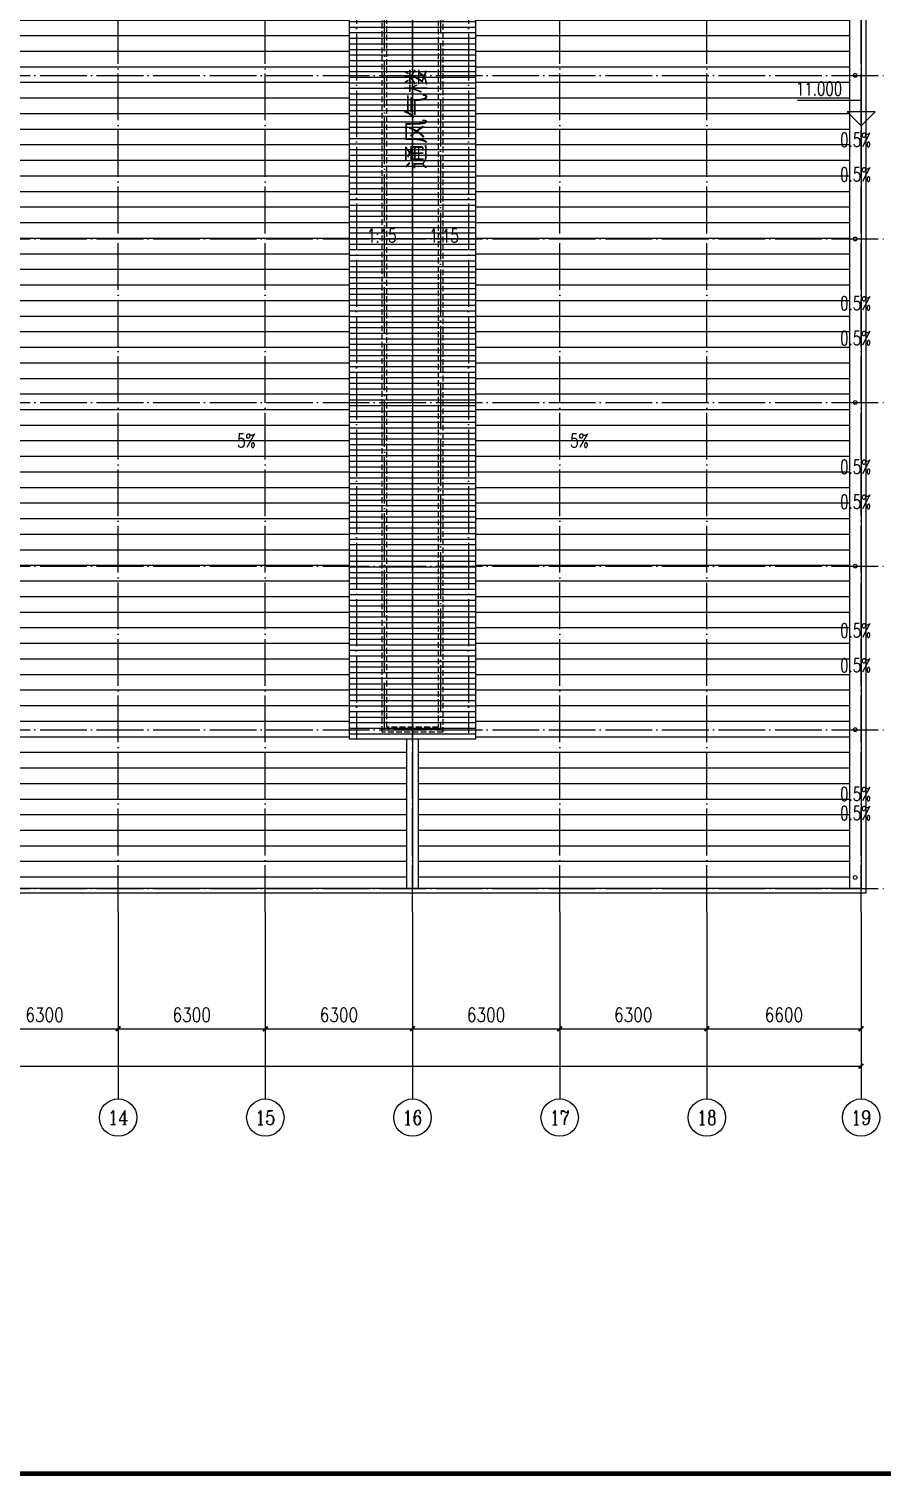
# Model space of a CAD drawing. Extents: x -21908402 to 2288787, y 79687 to 5079726.
# Drawn here: x 2198692 to 2235210, y 200387 to 262318 of the extents above; entities that cross this region are included whole.
import ezdxf
from ezdxf.enums import TextEntityAlignment as Align

# ---------------------------------------------------------------- set-up
doc = ezdxf.new("R2010")
doc.units = 0
doc.header["$LTSCALE"] = 1000
doc.linetypes.add('DASH', pattern=[0.35, 0.25, -0.1])
doc.linetypes.add('DOTE', pattern=[2.42, 2, -0.2, 0.02, -0.2])
doc.layers.get('0').update_dxf_attribs({"linetype": 'CONTINUOUS'})
doc.layers.get('DEFPOINTS').update_dxf_attribs({"linetype": 'CONTINUOUS'})
for name, color, linetype in [('AXIS', 3, 'CONTINUOUS'), ('AXIS_TEXT', 7, 'CONTINUOUS'), ('DIM_ELEV', 3, 'CONTINUOUS'), ('DIM_SYMB', 3, 'CONTINUOUS'), ('DOTE', 1, 'DOTE'), ('PUB_TEXT', 7, 'CONTINUOUS'), ('PUB_TITLE', 4, 'CONTINUOUS'), ('填充', 8, 'CONTINUOUS')]:
    doc.layers.add(name, color=color, linetype=linetype)
doc.styles.add('_TCH_AXIS', font='COMPLEX', dxfattribs={"bigfont": 'GBCBIG'})
doc.styles.add('_TCH_DIM', font='SIMPLEX', dxfattribs={"bigfont": 'GBCBIG'})
doc.styles.add('_TCH_DYN', font='')
doc.styles.add('COMPLEX', font='COMPLEX')
doc.styles.add('DIM_FONT', font='simplex.shx', dxfattribs={"width": 0.8})
doc.styles.get('_TCH_DYN').set_extended_font_data('SimSun')
doc.dimstyles.new('DIMN200', dxfattribs={"dimscale": 2, "dimtxt": 300, "dimasz": 100, "dimexe": 250, "dimexo": 300, "dimgap": 150, "dimtad": 1, "dimdec": 0, "dimzin": 0, "dimtxsty": 'DIM_FONT', "dimblk": 'ARCHTICK', "dimcen": 0.09, "dimclrt": 7, "dimazin": 3, "dimtfac": 1, "dimtdec": 0, "dimtix": 1, "dimtmove": 0, "dimatfit": 3, "dimtolj": 1, "dimtzin": 0})

# ---------------------------------------------------------------- blocks, each defined once
blk = doc.blocks.new('YS')
for centre in [(2120529, 260330), (2120529, 253330), (2120529, 246330), (2120529, 239330), (2120529, 232330), (2120529, 226003)]:
    blk.add_circle(centre, 80)
at = {"layer": 'DIM_SYMB'}
for points in [[(2120562, 262576, 0, 0, 0), (2120562, 261304, 160, 0, 0), (2120562, 260704, 0, 0, 0)], [(2120562, 258083, 0, 0, 0), (2120562, 259355, 160, 0, 0), (2120562, 259955, 0, 0, 0)], [(2120562, 255576, 0, 0, 0), (2120562, 254304, 160, 0, 0), (2120562, 253704, 0, 0, 0)], [(2120562, 251083, 0, 0, 0), (2120562, 252355, 160, 0, 0), (2120562, 252955, 0, 0, 0)], [(2120562, 248576, 0, 0, 0), (2120562, 247304, 160, 0, 0), (2120562, 246704, 0, 0, 0)], [(2120562, 244083, 0, 0, 0), (2120562, 245355, 160, 0, 0), (2120562, 245955, 0, 0, 0)], [(2120562, 241576, 0, 0, 0), (2120562, 240304, 160, 0, 0), (2120562, 239704, 0, 0, 0)], [(2120562, 237083, 0, 0, 0), (2120562, 238355, 160, 0, 0), (2120562, 238955, 0, 0, 0)], [(2120562, 234576, 0, 0, 0), (2120562, 233304, 160, 0, 0), (2120562, 232704, 0, 0, 0)], [(2120562, 230083, 0, 0, 0), (2120562, 231355, 160, 0, 0), (2120562, 231955, 0, 0, 0)], [(2120562, 228250, 0, 0, 0), (2120562, 226978, 160, 0, 0), (2120562, 226378, 0, 0, 0)]]:
    blk.add_lwpolyline(points, format="xyseb", dxfattribs=at)
at = {"layer": 'PUB_TEXT', "style": '_TCH_DIM', "width": 0.705882}
for p in [(2119882, 257278), (2119882, 255786), (2119882, 250278), (2119882, 248786), (2119882, 243278), (2119882, 241786), (2119882, 236278), (2119882, 234786), (2119882, 229278), (2119882, 228460)]:
    blk.add_text('0.5%%%', height=595, dxfattribs=at).set_placement(p)
blk = doc.blocks.new('_ARCHTICK')
at = {"color": 0, "linetype": 'BYBLOCK', "const_width": 0.4}
blk.add_lwpolyline([(-0.5, -0.5), (0.5, 0.5)], dxfattribs=at)
blk = doc.blocks.new('*D557')
at = {"layer": 'AXIS', "color": 0}
for p, q in [((2196210, 223930), (2196210, 219030)), ((2202510, 223930), (2202510, 219030)), ((2196210, 219530), (2202510, 219530))]:
    blk.add_line(p, q, dxfattribs=at)
at = {"layer": 'DEFPOINTS', "color": 0}
for p in [(2196210, 224530), (2202510, 224530), (2202510, 219530)]:
    blk.add_point(p, dxfattribs=at)
at = {"layer": 'AXIS', "color": 0, "xscale": 200, "yscale": 200, "zscale": 200, "rotation": 180}
blk.add_blockref('_ARCHTICK', (2196210, 219530), dxfattribs=at)
at = {"layer": 'AXIS', "color": 0, "xscale": 200, "yscale": 200, "zscale": 200}
blk.add_blockref('_ARCHTICK', (2202510, 219530), dxfattribs=at)
at = {"layer": 'AXIS', "color": 7, "insert": (2199360, 220130), "char_height": 600, "attachment_point": 5, "style": 'DIM_FONT'}
blk.add_mtext('\\A1;6300', dxfattribs=at)
blk = doc.blocks.new('*D558')
at = {"layer": 'AXIS', "color": 0}
for p, q in [((2202510, 223930), (2202510, 219030)), ((2208810, 223930), (2208810, 219030)), ((2202510, 219530), (2208810, 219530))]:
    blk.add_line(p, q, dxfattribs=at)
at = {"layer": 'DEFPOINTS', "color": 0}
for p in [(2202510, 224530), (2208810, 224530), (2208810, 219530)]:
    blk.add_point(p, dxfattribs=at)
at = {"layer": 'AXIS', "color": 0, "xscale": 200, "yscale": 200, "zscale": 200, "rotation": 180}
blk.add_blockref('_ARCHTICK', (2202510, 219530), dxfattribs=at)
at = {"layer": 'AXIS', "color": 0, "xscale": 200, "yscale": 200, "zscale": 200}
blk.add_blockref('_ARCHTICK', (2208810, 219530), dxfattribs=at)
at = {"layer": 'AXIS', "color": 7, "insert": (2205660, 220130), "char_height": 600, "attachment_point": 5, "style": 'DIM_FONT'}
blk.add_mtext('\\A1;6300', dxfattribs=at)
blk = doc.blocks.new('*D559')
at = {"layer": 'AXIS', "color": 0}
for p, q in [((2208810, 223930), (2208810, 219030)), ((2215110, 223930), (2215110, 219030)), ((2208810, 219530), (2215110, 219530))]:
    blk.add_line(p, q, dxfattribs=at)
at = {"layer": 'DEFPOINTS', "color": 0}
for p in [(2208810, 224530), (2215110, 224530), (2215110, 219530)]:
    blk.add_point(p, dxfattribs=at)
at = {"layer": 'AXIS', "color": 0, "xscale": 200, "yscale": 200, "zscale": 200, "rotation": 180}
blk.add_blockref('_ARCHTICK', (2208810, 219530), dxfattribs=at)
at = {"layer": 'AXIS', "color": 0, "xscale": 200, "yscale": 200, "zscale": 200}
blk.add_blockref('_ARCHTICK', (2215110, 219530), dxfattribs=at)
at = {"layer": 'AXIS', "color": 7, "insert": (2211960, 220130), "char_height": 600, "attachment_point": 5, "style": 'DIM_FONT'}
blk.add_mtext('\\A1;6300', dxfattribs=at)
blk = doc.blocks.new('*D560')
at = {"layer": 'AXIS', "color": 0}
for p, q in [((2215110, 223930), (2215110, 219030)), ((2221410, 223930), (2221410, 219030)), ((2215110, 219530), (2221410, 219530))]:
    blk.add_line(p, q, dxfattribs=at)
at = {"layer": 'DEFPOINTS', "color": 0}
for p in [(2215110, 224530), (2221410, 224530), (2221410, 219530)]:
    blk.add_point(p, dxfattribs=at)
at = {"layer": 'AXIS', "color": 0, "xscale": 200, "yscale": 200, "zscale": 200, "rotation": 180}
blk.add_blockref('_ARCHTICK', (2215110, 219530), dxfattribs=at)
at = {"layer": 'AXIS', "color": 0, "xscale": 200, "yscale": 200, "zscale": 200}
blk.add_blockref('_ARCHTICK', (2221410, 219530), dxfattribs=at)
at = {"layer": 'AXIS', "color": 7, "insert": (2218260, 220130), "char_height": 600, "attachment_point": 5, "style": 'DIM_FONT'}
blk.add_mtext('\\A1;6300', dxfattribs=at)
blk = doc.blocks.new('*D561')
at = {"layer": 'AXIS', "color": 0}
for p, q in [((2221410, 223930), (2221410, 219030)), ((2227710, 223930), (2227710, 219030)), ((2221410, 219530), (2227710, 219530))]:
    blk.add_line(p, q, dxfattribs=at)
at = {"layer": 'DEFPOINTS', "color": 0}
for p in [(2221410, 224530), (2227710, 224530), (2227710, 219530)]:
    blk.add_point(p, dxfattribs=at)
at = {"layer": 'AXIS', "color": 0, "xscale": 200, "yscale": 200, "zscale": 200, "rotation": 180}
blk.add_blockref('_ARCHTICK', (2221410, 219530), dxfattribs=at)
at = {"layer": 'AXIS', "color": 0, "xscale": 200, "yscale": 200, "zscale": 200}
blk.add_blockref('_ARCHTICK', (2227710, 219530), dxfattribs=at)
at = {"layer": 'AXIS', "color": 7, "insert": (2224560, 220130), "char_height": 600, "attachment_point": 5, "style": 'DIM_FONT'}
blk.add_mtext('\\A1;6300', dxfattribs=at)
blk = doc.blocks.new('*D562')
at = {"layer": 'AXIS', "color": 0}
for p, q in [((2227710, 223930), (2227710, 219030)), ((2234310, 223930), (2234310, 219030)), ((2227710, 219530), (2234310, 219530))]:
    blk.add_line(p, q, dxfattribs=at)
at = {"layer": 'DEFPOINTS', "color": 0}
for p in [(2227710, 224530), (2234310, 224530), (2234310, 219530)]:
    blk.add_point(p, dxfattribs=at)
at = {"layer": 'AXIS', "color": 0, "xscale": 200, "yscale": 200, "zscale": 200, "rotation": 180}
blk.add_blockref('_ARCHTICK', (2227710, 219530), dxfattribs=at)
at = {"layer": 'AXIS', "color": 0, "xscale": 200, "yscale": 200, "zscale": 200}
blk.add_blockref('_ARCHTICK', (2234310, 219530), dxfattribs=at)
at = {"layer": 'AXIS', "color": 7, "insert": (2231010, 220130), "char_height": 600, "attachment_point": 5, "style": 'DIM_FONT'}
blk.add_mtext('\\A1;6600', dxfattribs=at)
blk = doc.blocks.new('*D563')
at = {"layer": 'AXIS', "color": 0}
for p, q in [((2120310, 223930), (2120310, 217430)), ((2234310, 223930), (2234310, 217430)), ((2120310, 217930), (2234310, 217930))]:
    blk.add_line(p, q, dxfattribs=at)
at = {"layer": 'DEFPOINTS', "color": 0}
for p in [(2120310, 224530), (2234310, 224530), (2234310, 217930)]:
    blk.add_point(p, dxfattribs=at)
at = {"layer": 'AXIS', "color": 0, "xscale": 200, "yscale": 200, "zscale": 200, "rotation": 180}
blk.add_blockref('_ARCHTICK', (2120310, 217930), dxfattribs=at)
at = {"layer": 'AXIS', "color": 0, "xscale": 200, "yscale": 200, "zscale": 200}
blk.add_blockref('_ARCHTICK', (2234310, 217930), dxfattribs=at)
at = {"layer": 'AXIS', "color": 7, "insert": (2177310, 218530), "char_height": 600, "attachment_point": 5, "style": 'DIM_FONT'}
blk.add_mtext('\\A1;114000', dxfattribs=at)
blk = doc.blocks.new('_AXISO')
blk.add_circle((0, 0), 0.5)
at = {"layer": 'AXIS_TEXT', "style": 'COMPLEX', "width": 1.041667}
blk.add_attdef('A', text='', height=0.56, dxfattribs=at).set_placement((-0.25, -0.28), (0.25, -0.28), align=Align.FIT)

msp = doc.modelspace()

# ---------------------------------------------------------------- hatches: boundary and pattern name
h = msp.add_hatch()
h.set_pattern_fill('ANSI31', color=250, scale=150, angle=-45, style=0)
h.set_pattern_definition([(360, (1965482.36, 2109532.02), (9e-14, 238.125), [])])
h.paths.add_polyline_path([(2217810, 288729.6), (2217810, 231929.6), (2212410, 231929.6), (2212410, 288729.6)])
at = {"layer": '填充'}
h = msp.add_hatch(dxfattribs=at)
h.set_pattern_fill('LINE', color=256, scale=700, style=0)
h.set_pattern_definition([(0, (0, 0), (0, 666.75), [])])
h.paths.add_polyline_path([(2174610, 288729.6), (2177060, 288729.6), (2177060, 295129.6), (2158810, 295129.6), (2158810, 225529.6), (2177060, 225529.6), (2177060, 231929.6), (2174610, 231929.6)])
h.paths.add_polyline_path([(2195810, 295129.6), (2177560, 295129.6), (2177560, 288729.6), (2180010, 288729.6), (2180010, 231929.6), (2177560, 231929.6), (2177560, 225529.6), (2195810, 225529.6)])
h.paths.add_polyline_path([(2212410, 288729.6), (2214860, 288729.6), (2214860, 295129.6), (2196610, 295129.6), (2196610, 225529.6), (2214860, 225529.6), (2214860, 231929.6), (2212410, 231929.6)])
h.paths.add_polyline_path([(2233810, 295129.6), (2215360, 295129.6), (2215360, 288729.6), (2217810, 288729.6), (2217810, 231929.6), (2215360, 231929.6), (2215360, 225529.6), (2233810, 225529.6)])
h.paths.add_polyline_path([(2157591.4, 228311.1), (2159248.9, 228311.1), (2159248.9, 229203.6), (2157591.4, 229203.6)], flags=9)
h.paths.add_polyline_path([(2157591.4, 234637.4), (2159248.9, 234637.4), (2159248.9, 235529.9), (2157591.4, 235529.9)], flags=9)
h.paths.add_polyline_path([(2157591.4, 229129.2), (2159248.9, 229129.2), (2159248.9, 230021.7), (2157591.4, 230021.7)], flags=9)
h.paths.add_polyline_path([(2157591.4, 241637.4), (2159248.9, 241637.4), (2159248.9, 242529.9), (2157591.4, 242529.9)], flags=9)
h.paths.add_polyline_path([(2157591.4, 236129.2), (2159248.9, 236129.2), (2159248.9, 237021.7), (2157591.4, 237021.7)], flags=9)
h.paths.add_polyline_path([(2157591.4, 248637.4), (2159248.9, 248637.4), (2159248.9, 249529.9), (2157591.4, 249529.9)], flags=9)
h.paths.add_polyline_path([(2157591.4, 243129.2), (2159248.9, 243129.2), (2159248.9, 244021.7), (2157591.4, 244021.7)], flags=9)
h.paths.add_polyline_path([(2157591.4, 255637.4), (2159248.9, 255637.4), (2159248.9, 256529.9), (2157591.4, 256529.9)], flags=9)
h.paths.add_polyline_path([(2157591.4, 250129.2), (2159248.9, 250129.2), (2159248.9, 251021.7), (2157591.4, 251021.7)], flags=9)
h.paths.add_polyline_path([(2157591.4, 262637.4), (2159248.9, 262637.4), (2159248.9, 263529.9), (2157591.4, 263529.9)], flags=9)
h.paths.add_polyline_path([(2157591.4, 257129.2), (2159248.9, 257129.2), (2159248.9, 258021.7), (2157591.4, 258021.7)], flags=9)
h.paths.add_polyline_path([(2157591.4, 269637.4), (2159248.9, 269637.4), (2159248.9, 270529.9), (2157591.4, 270529.9)], flags=9)
h.paths.add_polyline_path([(2157591.4, 264129.2), (2159248.9, 264129.2), (2159248.9, 265021.7), (2157591.4, 265021.7)], flags=9)
h.paths.add_polyline_path([(2157591.4, 276637.4), (2159248.9, 276637.4), (2159248.9, 277529.9), (2157591.4, 277529.9)], flags=9)
h.paths.add_polyline_path([(2157591.4, 271129.2), (2159248.9, 271129.2), (2159248.9, 272021.7), (2157591.4, 272021.7)], flags=9)
h.paths.add_polyline_path([(2157591.4, 283637.4), (2159248.9, 283637.4), (2159248.9, 284529.9), (2157591.4, 284529.9)], flags=9)
h.paths.add_polyline_path([(2157591.4, 278129.2), (2159248.9, 278129.2), (2159248.9, 279021.7), (2157591.4, 279021.7)], flags=9)
h.paths.add_polyline_path([(2157591.4, 290637.4), (2159248.9, 290637.4), (2159248.9, 291529.9), (2157591.4, 291529.9)], flags=9)
h.paths.add_polyline_path([(2157591.4, 285129.2), (2159248.9, 285129.2), (2159248.9, 286021.7), (2157591.4, 286021.7)], flags=9)
h.paths.add_polyline_path([(2157591.4, 291762.2), (2159248.9, 291762.2), (2159248.9, 292654.7), (2157591.4, 292654.7)], flags=9)
h.paths.add_polyline_path([(2195436.6, 228311.1), (2197094.1, 228311.1), (2197094.1, 229203.6), (2195436.6, 229203.6)], flags=9)
h.paths.add_polyline_path([(2195436.6, 234637.4), (2197094.1, 234637.4), (2197094.1, 235529.9), (2195436.6, 235529.9)], flags=9)
h.paths.add_polyline_path([(2195436.6, 229129.2), (2197094.1, 229129.2), (2197094.1, 230021.7), (2195436.6, 230021.7)], flags=9)
h.paths.add_polyline_path([(2195436.6, 241637.4), (2197094.1, 241637.4), (2197094.1, 242529.9), (2195436.6, 242529.9)], flags=9)
h.paths.add_polyline_path([(2195436.6, 236129.2), (2197094.1, 236129.2), (2197094.1, 237021.7), (2195436.6, 237021.7)], flags=9)
h.paths.add_polyline_path([(2195436.6, 248637.4), (2197094.1, 248637.4), (2197094.1, 249529.9), (2195436.6, 249529.9)], flags=9)
h.paths.add_polyline_path([(2195436.6, 243129.2), (2197094.1, 243129.2), (2197094.1, 244021.7), (2195436.6, 244021.7)], flags=9)
h.paths.add_polyline_path([(2195436.6, 255637.4), (2197094.1, 255637.4), (2197094.1, 256529.9), (2195436.6, 256529.9)], flags=9)
h.paths.add_polyline_path([(2195436.6, 250129.2), (2197094.1, 250129.2), (2197094.1, 251021.7), (2195436.6, 251021.7)], flags=9)
h.paths.add_polyline_path([(2195436.6, 262637.4), (2197094.1, 262637.4), (2197094.1, 263529.9), (2195436.6, 263529.9)], flags=9)
h.paths.add_polyline_path([(2195436.6, 257129.2), (2197094.1, 257129.2), (2197094.1, 258021.7), (2195436.6, 258021.7)], flags=9)
h.paths.add_polyline_path([(2195436.6, 269637.4), (2197094.1, 269637.4), (2197094.1, 270529.9), (2195436.6, 270529.9)], flags=9)
h.paths.add_polyline_path([(2195436.6, 264129.2), (2197094.1, 264129.2), (2197094.1, 265021.7), (2195436.6, 265021.7)], flags=9)
h.paths.add_polyline_path([(2195436.6, 276637.4), (2197094.1, 276637.4), (2197094.1, 277529.9), (2195436.6, 277529.9)], flags=9)
h.paths.add_polyline_path([(2195436.6, 271129.2), (2197094.1, 271129.2), (2197094.1, 272021.7), (2195436.6, 272021.7)], flags=9)
h.paths.add_polyline_path([(2195436.6, 283637.4), (2197094.1, 283637.4), (2197094.1, 284529.9), (2195436.6, 284529.9)], flags=9)
h.paths.add_polyline_path([(2195436.6, 278129.2), (2197094.1, 278129.2), (2197094.1, 279021.7), (2195436.6, 279021.7)], flags=9)
h.paths.add_polyline_path([(2195436.6, 290637.4), (2197094.1, 290637.4), (2197094.1, 291529.9), (2195436.6, 291529.9)], flags=9)
h.paths.add_polyline_path([(2195436.6, 285129.2), (2197094.1, 285129.2), (2197094.1, 286021.7), (2195436.6, 286021.7)], flags=9)
h.paths.add_polyline_path([(2195436.6, 291762.2), (2197094.1, 291762.2), (2197094.1, 292654.7), (2195436.6, 292654.7)], flags=9)
h.paths.add_polyline_path([(2233267, 228311.1), (2234924.5, 228311.1), (2234924.5, 229203.6), (2233267, 229203.6)], flags=9)
h.paths.add_polyline_path([(2233267, 234637.4), (2234924.5, 234637.4), (2234924.5, 235529.9), (2233267, 235529.9)], flags=9)
h.paths.add_polyline_path([(2233267, 229129.2), (2234924.5, 229129.2), (2234924.5, 230021.7), (2233267, 230021.7)], flags=9)
h.paths.add_polyline_path([(2233267, 241637.4), (2234924.5, 241637.4), (2234924.5, 242529.9), (2233267, 242529.9)], flags=9)
h.paths.add_polyline_path([(2233267, 236129.2), (2234924.5, 236129.2), (2234924.5, 237021.7), (2233267, 237021.7)], flags=9)
h.paths.add_polyline_path([(2233267, 248637.4), (2234924.5, 248637.4), (2234924.5, 249529.9), (2233267, 249529.9)], flags=9)
h.paths.add_polyline_path([(2233267, 243129.2), (2234924.5, 243129.2), (2234924.5, 244021.7), (2233267, 244021.7)], flags=9)
h.paths.add_polyline_path([(2233267, 255637.4), (2234924.5, 255637.4), (2234924.5, 256529.9), (2233267, 256529.9)], flags=9)
h.paths.add_polyline_path([(2233267, 250129.2), (2234924.5, 250129.2), (2234924.5, 251021.7), (2233267, 251021.7)], flags=9)
h.paths.add_polyline_path([(2233267, 262637.4), (2234924.5, 262637.4), (2234924.5, 263529.9), (2233267, 263529.9)], flags=9)
h.paths.add_polyline_path([(2233267, 257129.2), (2234924.5, 257129.2), (2234924.5, 258021.7), (2233267, 258021.7)], flags=9)
h.paths.add_polyline_path([(2233267, 269637.4), (2234924.5, 269637.4), (2234924.5, 270529.9), (2233267, 270529.9)], flags=9)
h.paths.add_polyline_path([(2233267, 264129.2), (2234924.5, 264129.2), (2234924.5, 265021.7), (2233267, 265021.7)], flags=9)
h.paths.add_polyline_path([(2233267, 276637.4), (2234924.5, 276637.4), (2234924.5, 277529.9), (2233267, 277529.9)], flags=9)
h.paths.add_polyline_path([(2233267, 271129.2), (2234924.5, 271129.2), (2234924.5, 272021.7), (2233267, 272021.7)], flags=9)
h.paths.add_polyline_path([(2233267, 283637.4), (2234924.5, 283637.4), (2234924.5, 284529.9), (2233267, 284529.9)], flags=9)
h.paths.add_polyline_path([(2233267, 278129.2), (2234924.5, 278129.2), (2234924.5, 279021.7), (2233267, 279021.7)], flags=9)
h.paths.add_polyline_path([(2233267, 290637.4), (2234924.5, 290637.4), (2234924.5, 291529.9), (2233267, 291529.9)], flags=9)
h.paths.add_polyline_path([(2233267, 285129.2), (2234924.5, 285129.2), (2234924.5, 286021.7), (2233267, 286021.7)], flags=9)
h.paths.add_polyline_path([(2233267, 291762.2), (2234924.5, 291762.2), (2234924.5, 292654.7), (2233267, 292654.7)], flags=9)

# ---------------------------------------------------------------- linework, layer by layer
for p, q in [((2233810, 295129.6), (2233810, 225529.6)), ((2234310, 295129.6), (2234310, 225529.6)), ((2234310, 225529.6), (2120310, 225529.6))]:
    msp.add_line(p, q)
for points in [[(2120110, 295329.6), (2234510, 295329.6), (2234510, 225329.6), (2120110, 225329.6)], [(2217810, 288729.6), (2217810, 231929.6), (2212410, 231929.6), (2212410, 288729.6)]]:
    msp.add_lwpolyline(points, close=True)
for points in [[(2215110, 295129.6), (2215110, 225529.6)], [(2214860, 231929.6), (2214860, 225529.6)], [(2215360, 231929.6), (2215360, 225529.6)]]:
    msp.add_lwpolyline(points)
at = {"layer": 'AXIS'}
for p, q in [((2202510, 224529.6), (2202510, 216529.6)), ((2208810, 224529.6), (2208810, 216529.6)), ((2215110, 224529.6), (2215110, 216529.6)), ((2221410, 224529.6), (2221410, 216529.6)), ((2227710, 224529.6), (2227710, 216529.6)), ((2234310, 224529.6), (2234310, 216529.6))]:
    msp.add_line(p, q, dxfattribs=at)
at = {"layer": 'DIM_ELEV'}
for p, q in [((2234310, 259252.8), (2231583.9, 259252.8)), ((2234310, 258176.2), (2234310, 259252.8)), ((2234310, 258176.2), (2233710, 258776.2)), ((2234910, 258776.2), (2233710, 258776.2)), ((2234310, 258176.2), (2234910, 258776.2))]:
    msp.add_line(p, q, dxfattribs=at)
at = {"layer": 'DIM_SYMB'}
for points in [[(2214475.2, 253016.2, 0, 0, 0), (2213675.7, 253016.2, 160, 0, 0), (2213075.7, 253016.2, 0, 0, 0)], [(2215744.9, 253016.2, 0, 0, 0), (2216544.4, 253016.2, 160, 0, 0), (2217144.4, 253016.2, 0, 0, 0)], [(2207392.2, 244698.3, 0, 0, 0), (2203151.4, 244698.3, 160, 0, 0), (2202551.4, 244698.3, 0, 0, 0)], [(2222827.9, 244698.3, 0, 0, 0), (2227068.6, 244698.3, 160, 0, 0), (2227668.6, 244698.3, 0, 0, 0)]]:
    msp.add_lwpolyline(points, format="xyseb", dxfattribs=at)
at = {"layer": 'DOTE'}
for p, q in [((2202510, 224529.6), (2202510, 296129.6)), ((2208810, 224529.6), (2208810, 296129.6)), ((2215110, 224529.6), (2215110, 296129.6)), ((2221410, 224529.6), (2221410, 296129.6)), ((2227710, 224529.6), (2227710, 296129.6)), ((2234310, 224529.6), (2234310, 296129.6)), ((2212710, 288729.6), (2212710, 231929.6)), ((2217510, 288729.6), (2217510, 232198)), ((2119310, 260329.6), (2235310, 260329.6)), ((2119310, 253329.6), (2235310, 253329.6)), ((2119310, 246329.6), (2235310, 246329.6)), ((2119310, 239329.6), (2235310, 239329.6)), ((2119310, 232329.6), (2235310, 232329.6)), ((2119310, 225529.6), (2235310, 225529.6))]:
    msp.add_line(p, q, dxfattribs=at)
msp.add_lwpolyline([(2216310, 288329.6), (2216310, 232329.6), (2213910, 232329.6), (2213910, 288329.6)], close=True, dxfattribs=at)
at = {"layer": 'PUB_TITLE', "const_width": 200}
msp.add_lwpolyline([(2100686.8, 200487.5), (2261886.8, 200487.5), (2261886.8, 315287.5), (2100686.8, 315287.5)], close=True, dxfattribs=at)
at = {"layer": '填充', "color": 3, "linetype": 'DASH'}
for points in [[(2216410, 288429.6), (2216410, 232229.6), (2213810, 232229.6), (2213810, 288429.6)], [(2216210, 288229.6), (2216210, 232429.6), (2214010, 232429.6), (2214010, 288229.6)]]:
    msp.add_lwpolyline(points, close=True, dxfattribs=at)

# ---------------------------------------------------------------- block references
msp.add_blockref('YS', (113533.3, 0))
at = {"layer": 'AXIS'}
ref = msp.add_blockref('_AXISO', (2202510, 215729.6), dxfattribs=dict(at, xscale=1600, yscale=1600, zscale=1600))
ref.add_attrib('A', '14', dxfattribs={"layer": 'AXIS_TEXT', "height": 593.74, "style": '_TCH_AXIS'}).set_placement((2202071.8, 215432.7), (2202948.3, 215432.7), align=Align.FIT)
ref = msp.add_blockref('_AXISO', (2208810, 215729.6), dxfattribs=dict(at, xscale=1600, yscale=1600, zscale=1600))
ref.add_attrib('A', '15', dxfattribs={"layer": 'AXIS_TEXT', "height": 618.45, "style": '_TCH_AXIS'}).set_placement((2208383, 215420.3), (2209237.1, 215420.3), align=Align.FIT)
ref = msp.add_blockref('_AXISO', (2215110, 215729.6), dxfattribs=dict(at, xscale=1600, yscale=1600, zscale=1600))
ref.add_attrib('A', '16', dxfattribs={"layer": 'AXIS_TEXT', "height": 618.45, "style": '_TCH_AXIS'}).set_placement((2214683, 215420.3), (2215537.1, 215420.3), align=Align.FIT)
ref = msp.add_blockref('_AXISO', (2221410, 215729.6), dxfattribs=dict(at, xscale=1600, yscale=1600, zscale=1600))
ref.add_attrib('A', '17', dxfattribs={"layer": 'AXIS_TEXT', "height": 618.45, "style": '_TCH_AXIS'}).set_placement((2220983, 215420.3), (2221837.1, 215420.3), align=Align.FIT)
ref = msp.add_blockref('_AXISO', (2227710, 215729.6), dxfattribs=dict(at, xscale=1600, yscale=1600, zscale=1600))
ref.add_attrib('A', '18', dxfattribs={"layer": 'AXIS_TEXT', "height": 618.45, "style": '_TCH_AXIS'}).set_placement((2227283, 215420.3), (2228137.1, 215420.3), align=Align.FIT)
ref = msp.add_blockref('_AXISO', (2234310, 215729.6), dxfattribs=dict(at, xscale=1600, yscale=1600, zscale=1600))
ref.add_attrib('A', '19', dxfattribs={"layer": 'AXIS_TEXT', "height": 618.45, "style": '_TCH_AXIS'}).set_placement((2233883, 215420.3), (2234737.1, 215420.3), align=Align.FIT)

# ---------------------------------------------------------------- texts
at = {"layer": 'PUB_TEXT', "style": '_TCH_DYN'}
msp.add_text('通风气楼', height=793.04, rotation=90, dxfattribs=at).set_placement((2215659.6, 256309.4))
at = {"layer": 'PUB_TEXT', "style": '_TCH_DIM', "width": 0.705882}
for s, p in [('11.000', (2231523.9, 259462.8)), ('1:15', (2213165.4, 253173.7)), ('1:15', (2215834.6, 253173.7)), ('5%', (2207602.2, 244400.8)), ('5%', (2221857.9, 244400.8))]:
    msp.add_text(s, height=595, dxfattribs=at).set_placement(p)

# ---------------------------------------------------------------- dimensions: what is measured, and where the dimension line sits
at = {"layer": 'AXIS'}
for p1, p2, distance, picture, middle in [((2120310, 224529.6), (2234310, 224529.6), -6600, '*D563', (2177310, 218529.6)), ((2196210, 224529.6), (2202510, 224529.6), -5000, '*D557', (2199360, 220129.6)), ((2202510, 224529.6), (2208810, 224529.6), -5000, '*D558', (2205660, 220129.6)), ((2208810, 224529.6), (2215110, 224529.6), -5000, '*D559', (2211960, 220129.6)), ((2215110, 224529.6), (2221410, 224529.6), -5000, '*D560', (2218260, 220129.6)), ((2221410, 224529.6), (2227710, 224529.6), -5000, '*D561', (2224560, 220129.6)), ((2227710, 224529.6), (2234310, 224529.6), -5000, '*D562', (2231010, 220129.6))]:
    dim = msp.add_aligned_dim(p1=p1, p2=p2, distance=distance, dimstyle='DIMN200', dxfattribs=at)
    dim.commit()
    dim.dimension.update_dxf_attribs({"geometry": picture, "text_midpoint": middle})

doc.saveas('drawing.dxf')
